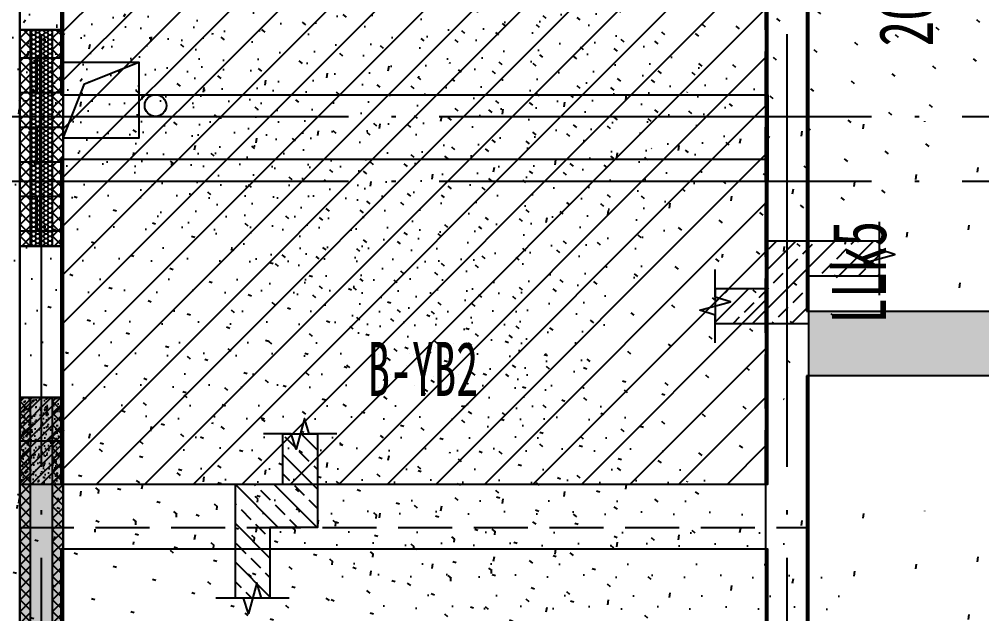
# Model space of a CAD drawing. Extents: x -3200781797 to -8106663, y 494714 to 1244925.
# Drawn here: x -8170803 to -8166350, y 770871 to 773618 of the extents above; entities that cross this region are included whole.
import ezdxf
from ezdxf.enums import TextEntityAlignment as Align
from ezdxf.xclip import XClip

# ---------------------------------------------------------------- set-up
doc = ezdxf.new("R2010")
doc.units = 0
doc.header["$LTSCALE"] = 1000
doc.header["$MEASUREMENT"] = 0
doc.header["$XCLIPFRAME"] = 0
for name, pattern in [('125-墙体$0$CONTINOUS', [0]), ('3#-轴线$0$DOTE', [2.4200000000000004, 2, -0.2, 0.02, -0.2]), ('3#4#5#$0$DASH', [0.35, 0.25, -0.1]), ('3#4#5#模板$0$DASH', [0.35, 0.25, -0.1]), ('DASH', [0.35, 0.25, -0.1])]:
    doc.linetypes.add(name, pattern=pattern)
doc.layers.get('Defpoints').update_dxf_attribs({"color": 30, "linetype": 'DASH'})
for name, color, linetype in [('125-墙体$0$HATCH', 254, 'Continuous'), ('125-墙体$0$S-SLAB-HOLE', 5, 'Continuous'), ('125-墙体$0$S-WALL', 40, 'Continuous'), ('125-墙体$0$S-WALL-BEAM', 120, 'Continuous'), ('125-墙体$0$S-WALL-COLU', 252, '125-墙体$0$CONTINOUS'), ('125-墙体$0$S-WALL-COLU-HATC', 16, 'Continuous'), ('125-墙体$0$S-WALL-HATC', 253, 'Continuous'), ('3#-轴线$0$A-ANNO-DOTE', 10, '3#-轴线$0$DOTE'), ('3#4#5#$0$PC-SLAB', 6, '3#4#5#$0$DASH'), ('3#4#5#$0$S-ANNO-TEXT', 7, 'Continuous'), ('3#4#5#$0$S-PC-FQ', 4, 'Continuous'), ('3#4#5#$0$S-PC-FQ-WYQ', 4, 'Continuous'), ('3#4#5#$0$S-PC-SLAB', 6, 'Continuous'), ('3#4#5#$0$S-WALL-HATC', 253, 'Continuous'), ('3#4#5#模板$0$S-SLAB-TEXT', 120, 'Continuous'), ('3#4#5#模板$0$南北楼-结构布置-地上 -新修改$0$S-ANNO-THIN', 3, 'Continuous'), ('3#4#5#模板$0$南北楼-结构布置-地上 -新修改$0$S-SLAB-HATC', 200, 'Continuous'), ('DIM', 3, 'Continuous'), ('S-PC-FQ-WYQ', 4, 'Continuous'), ('S-WALL-BEAM-TEXT', 2, 'Continuous')]:
    doc.layers.add(name, color=color, linetype=linetype)
doc.layers.add('设备条件', color=5, linetype='Continuous', lineweight=30)
doc.styles.add('3#4#5#$0$外部参照 1$0$宋体', font='', dxfattribs={"width": 0.8})
doc.styles.add('TSSD_Dimension', font='', dxfattribs={"width": 0.7})
doc.styles.add('楷体GB312', font='', dxfattribs={"width": 0.8})
doc.styles.get('3#4#5#$0$外部参照 1$0$宋体').set_extended_font_data('SimSun')
doc.styles.get('TSSD_Dimension').set_extended_font_data('KaiTi_GB2312')
doc.styles.get('楷体GB312').set_extended_font_data('楷体_GB2312')
doc.dimstyles.new('TSSD_100_100', dxfattribs={"dimtxt": 250, "dimasz": 100, "dimexe": 100, "dimexo": 250, "dimgap": 100, "dimtad": 1, "dimdec": 0, "dimzin": 0, "dimdsep": 46, "dimtxsty": 'TSSD_Dimension', "dimblk": 'ARCHTICK', "dimcen": 0, "dimdle": 100, "dimclrt": 7, "dimadec": 0, "dimazin": 0, "dimtfac": 1, "dimtdec": 0, "dimtix": 1, "dimtmove": 2, "dimatfit": 3, "dimfxl": 1, "dimtolj": 1, "dimtzin": 0, "dimarcsym": 0})

# ---------------------------------------------------------------- blocks, each defined once
blk = doc.blocks.new('ll-2f')
at = {"layer": 'S-WALL-BEAM-TEXT', "style": '楷体GB312', "width": 0.7}
blk.add_text('LLk5', height=250, rotation=90, dxfattribs=at).set_placement((-8411066.107069131, 772210.7248813184))
blk = doc.blocks.new('_ArchTick')
at = {"color": 0, "linetype": 'ByBlock', "const_width": 0.4}
blk.add_lwpolyline([(-0.5, -0.5), (0.5, 0.5)], dxfattribs=at)
blk = doc.blocks.new('*D1273')
at = {"layer": 'Defpoints', "color": 0, "transparency": 16777216}
for p in [(-8391497.145835888, 696212.7398857822), (-8390820.980673466, 696212.7398857822), (-8391497.145835888, 696012.7400357999)]:
    blk.add_point(p, dxfattribs=at)
at = {"layer": 'DIM', "color": 0, "lineweight": -2, "transparency": 16777216}
for p, q in [((-8390820.980673466, 696212.7398857822), (-8390820.980673466, 696312.7398857822)), ((-8391247.145835888, 696212.7398857822), (-8390720.980673466, 696212.7398857822)), ((-8390820.980673466, 696012.7400357999), (-8390820.980673466, 696212.7398857822)), ((-8391247.145835888, 696012.7400357999), (-8390720.980673466, 696012.7400357999)), ((-8390820.980673466, 696012.7400357999), (-8390820.980673466, 695912.7400357999))]:
    blk.add_line(p, q, dxfattribs=at)
at = {"layer": 'DIM', "color": 0, "lineweight": -2, "transparency": 16777216, "xscale": 100, "yscale": 100, "zscale": 100}
for p, rotation in [((-8390820.980673466, 696212.7398857822), 270), ((-8390820.980673466, 696012.7400357999), 90)]:
    blk.add_blockref('_ArchTick', p, dxfattribs=dict(at, rotation=rotation))
at = {"layer": 'DIM', "color": 7, "transparency": 16777216, "insert": (-8391045.980673414, 695814.3391348987), "char_height": 250, "attachment_point": 5, "rotation": 90, "style": 'TSSD_Dimension'}
blk.add_mtext('\\A1;200', dxfattribs=at)
blk = doc.blocks.new('3#4#5#模板$0$A$C4139bdaf')
h = blk.add_hatch()
h.set_pattern_fill('ANSI31', color=251, scale=100)
h.set_pattern_definition([(45, (-7702.687107387464, -122599.998702767), (-112.2532015133644, 112.2532015133644), [])])
h.paths.add_polyline_path([(199.9989411755232, 400.0004981558304), (3449.998941175523, 400.0004981558304), (3449.998941175523, 3600.00049815583), (199.9989411755232, 3600.00049815583)])
at = {"layer": '3#4#5#模板$0$南北楼-结构布置-地上 -新修改$0$S-SLAB-HATC'}
h = blk.add_hatch(dxfattribs=at)
h.set_pattern_fill('ANSI33', color=256, scale=20, angle=-180)
h.set_pattern_definition([(225, (-97140.40961170068, 14531.61383133399), (89.8025612106915, -89.80256121069156), []), (225, (-97230.21221170062, 14531.61383133399), (89.8025612106915, -89.80256121069156), [63.5, -31.75])])
h.paths.add_polyline_path([(3217.171776204719, 1142.927912330138), (3649.998941176338, 1142.927912330837), (3649.99894117628, 1362.927912330837), (3977.171776204661, 1362.927912330895), (3977.171776204661, 1522.927912330895), (3649.998941175523, 1522.927912329731), (3449.998941175523, 1522.927912329789), (3449.998941175523, 1302.927912329789), (3217.171776204661, 1302.927912329789)])
h = blk.add_hatch(dxfattribs=at)
h.set_pattern_fill('ANSI33', color=256, scale=20, angle=-90.00000000000001)
h.set_pattern_definition([(315, (-10855.19494683706, -99104.50567386462), (89.80256121069155, 89.80256121069151), []), (315, (-10855.19494683706, -99194.30827386456), (89.80256121069155, 89.80256121069151), [63.5, -31.75])])
h.paths.add_polyline_path([(1377.354183764081, 632.8276631266344), (1377.354183763382, 200.0004981550155), (1157.354183763382, 200.0004981550737), (1157.354183763324, -127.1723368733074), (997.3541837633238, -127.1723368733074), (997.354183764488, 200.0004981558304), (997.3541837644298, 400.0004981558304), (1217.35418376443, 400.0004981558304), (1217.35418376443, 632.8276631266926)])
at = {"linetype": '3#4#5#模板$0$DASH'}
for points in [[(-0.001058824476785958, 200.0004981558304), (3649.998941175523, 200.0004981558304), (3649.998941175523, 3800.00049815583), (-0.001058824476785958, 3800.00049815583)], [(199.9989411755232, 400.0004981558304), (3449.998941175523, 400.0004981558304), (3449.998941175523, 3600.00049815583), (199.9989411755232, 3600.00049815583)]]:
    blk.add_lwpolyline(points, close=True, dxfattribs=at)
at = {"layer": '3#4#5#模板$0$南北楼-结构布置-地上 -新修改$0$S-ANNO-THIN'}
for points in [[(3977.17177620501, 1273.327912330918), (3977.171776204603, 1401.327912330918), (3906.771776204521, 1423.727912330651), (4047.571776204393, 1462.127912331081), (3977.171776204254, 1484.52791233093), (3977.171776203846, 1612.52791233093)], [(3217.171776204719, 1053.327912330336), (3217.171776204719, 1181.327912330045), (3146.771776204871, 1203.72791233001), (3287.571776204451, 1242.127912329859), (3217.171776204719, 1264.527912329882), (3217.171776204719, 1392.527912329591)], [(1466.954183763883, 632.8276631266344), (1338.954183764174, 632.8276631266344), (1316.554183764209, 703.2276631264831), (1278.15418376436, 562.4276631269022), (1255.754183764337, 632.8276631266344), (1127.754183764628, 632.8276631266344)], [(1246.954183763301, -127.1723368736566), (1118.954183763301, -127.1723368732492), (1096.554183763568, -56.77233687316766), (1058.154183763138, -197.5723368730396), (1035.754183763289, -127.1723368728999), (907.7541837632889, -127.1723368724925)]]:
    blk.add_lwpolyline(points, dxfattribs=at)
at = {"layer": '3#4#5#模板$0$南北楼-结构布置-地上 -新修改$0$S-SLAB-HATC'}
for points in [[(3217.171776204719, 1142.927912330138), (3649.998941176338, 1142.927912330837), (3649.99894117628, 1362.927912330837), (3977.171776204661, 1362.927912330895), (3977.171776204661, 1522.927912330895), (3649.998941175523, 1522.927912329731), (3449.998941175523, 1522.927912329789), (3449.998941175523, 1302.927912329789), (3217.171776204661, 1302.927912329789)], [(1377.354183764081, 632.8276631266344), (1377.354183763382, 200.0004981550155), (1157.354183763382, 200.0004981550737), (1157.354183763324, -127.1723368733074), (997.3541837633238, -127.1723368733074), (997.354183764488, 200.0004981558304), (997.3541837644298, 400.0004981558304), (1217.35418376443, 400.0004981558304), (1217.35418376443, 632.8276631266926)]]:
    blk.add_lwpolyline(points, close=True, dxfattribs=at)
blk = doc.blocks.new('3#4#5#$0$B-YWQ7')
at = {"layer": '3#4#5#$0$S-PC-FQ'}
h = blk.add_hatch(dxfattribs=at)
h.set_pattern_fill('HONEY', color=6, scale=100, angle=-2.544443745170813e-14)
h.set_pattern_definition([(0, (-2908947.836587525, 574047.3616422934), (18.75, 10.82531749999999), [12.5, -25]), (120, (-2908947.836587525, 574047.3616422934), (-18.74999995903224, 10.82531757095824), [12.5, -25]), (59.99999999999997, (-2908947.836587525, 574047.3616422934), (4.096776380386083e-08, 21.65063507095823), [-25, 12.5])])
h.paths.add_polyline_path([(-147955.7622673716, 325388.3941554159), (-147855.7622673716, 325388.3941554159), (-147856.0000686354, 324388.3916527278), (-147956.0000686354, 324388.3916527278)])
at = {"layer": '3#4#5#$0$S-PC-FQ-WYQ'}
h = blk.add_hatch(dxfattribs=at)
h.set_pattern_fill('ANSI37', color=256, scale=12, angle=90)
h.set_pattern_definition([(135, (-1009808.171872631, 839489.7956301924), (-26.94076836320746, -26.94076836320745), []), (225, (-1009808.171872631, 839489.7956301924), (26.94076836320745, -26.94076836320746), [])])
h.paths.add_polyline_path([(-148006.0001016357, 326088.3916909423), (-147956.0001016357, 326088.3916909423), (-147955.7619014881, 326488.3791328523), (-148005.7619014881, 326488.3791328523)])
h = blk.add_hatch(dxfattribs=at)
h.set_pattern_fill('ANSI37', color=256, scale=12, angle=90)
h.set_pattern_definition([(135, (-1009658.171875408, 839489.7956301998), (-26.94076836320746, -26.94076836320745), []), (225, (-1009658.171875408, 839489.7956301998), (26.94076836320745, -26.94076836320746), [])])
h.paths.add_polyline_path([(-147856.0001044129, 326088.3916909498), (-147806.0001044129, 326088.3916909498), (-147805.7619042653, 326488.3791328599), (-147855.7619042653, 326488.3791328599)])
h = blk.add_hatch(dxfattribs=at)
h.set_pattern_fill('ANSI37', color=256, scale=12, angle=90)
h.set_pattern_definition([(135, (-1009808.172235738, 838539.797751571), (-26.94076836320746, -26.94076836320745), []), (225, (-1009808.172235738, 838539.797751571), (26.94076836320745, -26.94076836320746), [])])
h.paths.add_polyline_path([(-148005.7625431432, 324388.3916527204), (-147955.7625431432, 324388.3916527204), (-147955.7622645944, 325388.394299761), (-148005.7622645944, 325388.394299761)])
h = blk.add_hatch(dxfattribs=at)
h.set_pattern_fill('ANSI37', color=256, scale=12, angle=90)
h.set_pattern_definition([(135, (-1009658.172238515, 838539.7977515785), (-26.94076836320746, -26.94076836320745), []), (225, (-1009658.172238515, 838539.7977515785), (26.94076836320745, -26.94076836320746), [])])
h.paths.add_polyline_path([(-147855.7625459204, 324388.3916527278), (-147805.7625459204, 324388.3916527278), (-147805.7622673716, 325388.3942997685), (-147855.7622673716, 325388.3942997685)])
h = blk.add_hatch(dxfattribs=at)
h.set_pattern_fill('ANSI37', color=256, scale=12, angle=90)
h.set_pattern_definition([(135, (-1009808.039230553, 836589.8057067818), (-26.94076836320746, -26.94076836320745), []), (225, (-1009808.039230553, 836589.8057067818), (26.94076836320745, -26.94076836320746), [])])
h.paths.add_polyline_path([(-148005.867459557, 322088.3887220017), (-147955.867459557, 322088.3887220017), (-147955.6292594094, 323688.389188317), (-148005.6292594094, 323688.389188317)])
h = blk.add_hatch(dxfattribs=at)
h.set_pattern_fill('ANSI37', color=256, scale=12, angle=90)
h.set_pattern_definition([(135, (-1009658.039233329, 836589.8057067895), (-26.94076836320746, -26.94076836320745), []), (225, (-1009658.039233329, 836589.8057067895), (26.94076836320745, -26.94076836320746), [])])
h.paths.add_polyline_path([(-147855.8674623342, 322088.3887220092), (-147805.8674623342, 322088.3887220092), (-147805.6292621866, 323688.3891883246), (-147855.6292621866, 323688.3891883246)])
at = {"layer": '3#4#5#$0$S-PC-FQ', "color": 6}
blk.add_lwpolyline([(-147955.7622673716, 325388.3942997685), (-147855.7622673716, 325388.3942997685), (-147855.8818458347, 324388.3942319356), (-147955.8818458347, 324388.3942319356)], close=True, dxfattribs=at)
at = {"layer": '3#4#5#$0$S-PC-FQ-WYQ'}
for points in [[(-148006.0001016357, 326088.3916909423), (-147956.0001016357, 326088.3916909423), (-147955.7619014881, 326488.3791328523), (-148005.7619014881, 326488.3791328523)], [(-148005.761901774, 326488.3791328523), (-147805.7619014303, 326488.3791328523), (-147806.000101578, 326088.3916909498), (-148006.0001019216, 326088.3916909498)], [(-147856.0001044129, 326088.3916909498), (-147806.0001044129, 326088.3916909498), (-147805.7619042653, 326488.3791328599), (-147855.7619042653, 326488.3791328599)], [(-148006.0001019216, 326088.3942319356), (-147805.7620599908, 326088.3942319356), (-147805.7620599908, 325388.3941554159), (-148006.0001019216, 325388.3941554159)], [(-148005.7625431432, 324388.3916527204), (-147955.7625431432, 324388.3916527204), (-147955.7622645944, 325388.394299761), (-148005.7622645944, 325388.394299761)], [(-148005.7622648804, 325388.394299761), (-147805.7622645367, 325388.394299761), (-147805.7625430855, 324388.3916527278), (-148005.7625434292, 324388.3916527278)], [(-147855.7625459204, 324388.3916527278), (-147805.7625459204, 324388.3916527278), (-147805.7622673716, 325388.3942997685), (-147855.7622673716, 325388.3942997685)], [(-148006.0008668001, 324388.3942319356), (-147805.7628248692, 324388.3942319356), (-147805.6416000514, 323688.3942319356), (-148005.8796419823, 323688.3942319356)], [(-148005.867459557, 322088.3887220017), (-147955.867459557, 322088.3887220017), (-147955.6292594094, 323688.389188317), (-148005.6292594094, 323688.389188317)], [(-148005.6292596953, 323688.389188317), (-147805.6292593516, 323688.389188317), (-147805.8674594993, 322088.3887220092), (-148005.8674598429, 322088.3887220092)], [(-147855.8674623342, 322088.3887220092), (-147805.8674623342, 322088.3887220092), (-147805.6292621866, 323688.3891883246), (-147855.6292621866, 323688.3891883246)]]:
    blk.add_lwpolyline(points, close=True, dxfattribs=at)
blk = doc.blocks.new('3#4#5#$0$A$C53EF3948')
at = {"layer": '3#4#5#$0$S-PC-FQ-WYQ'}
blk.add_blockref('3#4#5#$0$B-YWQ7', (148005.769985637, -329888.5223600089), dxfattribs=at)
blk = doc.blocks.new('3#4#5#$0$ban111')
at = {"layer": '3#4#5#$0$S-WALL-HATC', "ltscale": 100}
h = blk.add_hatch(dxfattribs=at)
h.set_pattern_fill('AR-CONC', color=256, scale=25, angle=-270.0000000000001, style=0)
h.set_pattern_definition([(139.9999999999999, (-37341041949.50107, -2020433459.266459), (15.6880337456489, 179.3150456501884), [18.75, -206.25]), (84.99999999999994, (-37341041949.50107, -2020433459.266459), (-188.048033425003, -34.68783340324987), [15, -165]), (190.4513999999999, (-37341041948.19373, -2020433444.323539), (-172.3598855152383, 144.6273454285055), [15.93504749999984, -175.2855279999974]), (136.1841999999999, (-37341041999.50107, -2020433459.266459), (41.37975358225471, 266.8102621564111), [28.125, -309.375]), (186.6356, (-37341041996.05274, -2020433437.032273), (-243.5294677251103, 233.665676387176), [23.902572, -262.92825]), (81.18419999999995, (-37341041999.50107, -2020433459.266459), (-243.529650231331, 233.665486283407), [22.5, -247.5]), (111, (-37341041987.00107, -2020433434.266459), (100.6547226663348, 149.2267630296154), [18.75, -206.25]), (55.99999999999998, (-37341041987.00107, -2020433434.266459), (-181.2875112617132, 60.82883298039556), [15, -165]), (161.4514, (-37341041978.61317, -2020433421.830901), (-80.63262417748795, 210.0556571453725), [15.9350475, -175.285528]), (127.5, (-37341041949.50107, -2020433459.266459), (-83.22346345782788, 3.039963829322726), [0, -162.9999999999974, 0, -167.4999999999974, 0, -165.6249999999974]), (97.49999999999993, (-37341041949.50107, -2020433459.266459), (-98.60292797059002, 65.76738436053722), [0, -95.5, 0, -159.25, 0, -63.125]), (57.49999999999993, (-37341041949.50107, -2020433515.016459), (5.638717933595033, 133.4556090431022), [0, -62.5, 0, -195, 0, -258.75]), (47.49999999999995, (-37341041949.50107, -2020433540.016459), (-25.02624558307933, 145.7965423355966), [0, -81.25, 0, -129.5, 0, -183.75])])
h.paths.add_polyline_path([(-231732.0007770516, 408074.9993999199), (-231732.0007770516, 408374.9993999199), (-228482.0009142609, 408374.99939992), (-228482.0009142608, 408074.99939992)])
h = blk.add_hatch(dxfattribs=at)
h.set_pattern_fill('AR-CONC', color=256, scale=25, angle=-270.0000000000001, style=0)
h.set_pattern_definition([(139.9999999999999, (-37341047970.11734, -2020434559.27922), (15.6880337456489, 179.3150456501884), [18.75, -206.25]), (84.99999999999994, (-37341047970.11734, -2020434559.27922), (-188.048033425003, -34.68783340324987), [15, -165]), (190.4513999999999, (-37341047968.81001, -2020434544.3363), (-172.3598855152383, 144.6273454285055), [15.93504749999986, -175.2855279999978]), (136.1841999999999, (-37341048020.11734, -2020434559.27922), (41.37975358225471, 266.8102621564111), [28.125, -309.375]), (186.6356, (-37341048016.66901, -2020434537.045033), (-243.5294677251103, 233.665676387176), [23.902572, -262.92825]), (81.18419999999995, (-37341048020.11734, -2020434559.27922), (-243.529650231331, 233.665486283407), [22.5, -247.5]), (111, (-37341048007.61734, -2020434534.27922), (100.6547226663348, 149.2267630296154), [18.75, -206.25]), (55.99999999999998, (-37341048007.61734, -2020434534.27922), (-181.2875112617132, 60.82883298039556), [15, -165]), (161.4514, (-37341047999.22944, -2020434521.843661), (-80.63262417748795, 210.0556571453725), [15.9350475, -175.285528]), (127.5, (-37341047970.11734, -2020434559.27922), (-83.22346345782788, 3.039963829322726), [0, -162.9999999999978, 0, -167.4999999999978, 0, -165.6249999999978]), (97.49999999999993, (-37341047970.11734, -2020434559.27922), (-98.60292797059002, 65.76738436053722), [0, -95.5, 0, -159.25, 0, -63.125]), (57.49999999999993, (-37341047970.11734, -2020434615.02922), (5.638717933595033, 133.4556090431022), [0, -62.5, 0, -195, 0, -258.75]), (47.49999999999995, (-37341047970.11734, -2020434640.02922), (-25.02624558307933, 145.7965423355966), [0, -81.25, 0, -129.5, 0, -183.75])])
h.paths.add_polyline_path([(-228282.0000004165, 407074.9996759502), (-228282.0000004165, 407374.9996759502), (-222682.0001376258, 407374.9996759502), (-222682.0001376258, 407074.9996759502)])
h = blk.add_hatch(dxfattribs=at)
h.set_pattern_fill('AR-CONC', color=256, scale=25, angle=-270.0000000000001, style=0)
h.set_pattern_definition([(139.9999999999999, (-37341041949.50085, -2020435259.266088), (15.6880337456489, 179.3150456501884), [18.75, -206.25]), (84.99999999999994, (-37341041949.50085, -2020435259.266088), (-188.048033425003, -34.68783340324987), [15, -165]), (190.4513999999999, (-37341041948.19351, -2020435244.323169), (-172.3598855152383, 144.6273454285055), [15.93504749999985, -175.2855279999976]), (136.1841999999999, (-37341041999.50085, -2020435259.266088), (41.37975358225471, 266.8102621564111), [28.125, -309.375]), (186.6356, (-37341041996.05252, -2020435237.031902), (-243.5294677251103, 233.665676387176), [23.902572, -262.92825]), (81.18419999999995, (-37341041999.50085, -2020435259.266088), (-243.529650231331, 233.665486283407), [22.5, -247.5]), (111, (-37341041987.00085, -2020435234.266088), (100.6547226663348, 149.2267630296154), [18.75, -206.25]), (55.99999999999998, (-37341041987.00085, -2020435234.266088), (-181.2875112617132, 60.82883298039556), [15, -165]), (161.4514, (-37341041978.61295, -2020435221.83053), (-80.63262417748795, 210.0556571453725), [15.9350475, -175.285528]), (127.5, (-37341041949.50085, -2020435259.266088), (-83.22346345782788, 3.039963829322726), [0, -162.9999999999976, 0, -167.4999999999976, 0, -165.6249999999976]), (97.49999999999993, (-37341041949.50085, -2020435259.266088), (-98.60292797059002, 65.76738436053722), [0, -95.5, 0, -159.25, 0, -63.125]), (57.49999999999993, (-37341041949.50085, -2020435315.016088), (5.638717933595033, 133.4556090431022), [0, -62.5, 0, -195, 0, -258.75]), (47.49999999999995, (-37341041949.50085, -2020435340.016088), (-25.02624558307933, 145.7965423355966), [0, -81.25, 0, -129.5, 0, -183.75])])
h.paths.add_polyline_path([(-231732.0009944941, 406274.999770995), (-231732.0009944941, 406574.999770995), (-228482.0011317034, 406574.999770995), (-228482.0011317034, 406274.999770995)])
at = {"layer": '3#4#5#$0$S-PC-SLAB'}
for points in [[(-231742.0009944941, 408375.0000233312), (-228481.762625733, 408374.9990105955), (-228471.762625733, 408374.9990105955), (-228471.7626257332, 407975.9280014599), (-228471.7626257332, 407975.9274881768), (-228471.7626257332, 409775.0000233313), (-231742.0009944942, 409775.0000233312), (-231742.0009944941, 408375.0000233312)], [(-228292.0000004165, 407074.9996759502), (-228292.0000004165, 404774.999505111), (-221472.0000000006, 404774.999505111), (-221472.0000000006, 405874.999505111), (-222672.0009932823, 405874.9613272593), (-222672.0000004176, 407074.9996759502), (-228292.0000004165, 407074.9996759502)]]:
    blk.add_lwpolyline(points, dxfattribs=at)
for points in [[(-228292.0000004165, 407374.9996759502), (-222672.0000004176, 407374.9996759502), (-222672.0000004176, 409774.9996759502), (-228292.0000004165, 409774.9996759502)], [(-231742.0009944941, 406574.999770995), (-228472.0009944952, 406574.999770995), (-228472.0007770527, 408074.99939992), (-231742.0007770516, 408074.9993999199)], [(-231742.0009944941, 402074.999770995), (-228472.0009944952, 402074.999770995), (-228472.0009944952, 406274.999770995), (-231742.0009944941, 406274.999770995)]]:
    blk.add_lwpolyline(points, close=True, dxfattribs=at)
at = {"layer": '3#4#5#$0$S-WALL-HATC', "ltscale": 100}
for points in [[(-231732.0007770516, 408074.9993999199), (-231732.0007770516, 408374.9993999199), (-228482.0009142609, 408374.99939992), (-228482.0009142608, 408074.99939992)], [(-228282.0000004165, 407074.9996759502), (-228282.0000004165, 407374.9996759502), (-222682.0001376258, 407374.9996759502), (-222682.0001376258, 407074.9996759502)], [(-231732.0009944941, 406274.999770995), (-231732.0009944941, 406574.999770995), (-228482.0011317034, 406574.999770995), (-228482.0011317034, 406274.999770995)]]:
    blk.add_lwpolyline(points, close=True, dxfattribs=at)
blk = doc.blocks.new('3#4#5#$0$5#')
at = {"layer": '3#4#5#$0$S-ANNO-TEXT'}
blk.add_blockref('3#4#5#$0$ban111', (378828.8026710108, -247399.8572734847), dxfattribs=at)
at = {"layer": '3#4#5#$0$PC-SLAB', "linetype": 'ByBlock', "style": '3#4#5#$0$外部参照 1$0$宋体', "width": 0.6}
blk.add_text('B-YB2', height=250, dxfattribs=at).set_placement((148762.1616806011, 159707.6424284486), align=Align.MIDDLE)
blk = doc.blocks.new('125-墙体')
at = {"layer": '125-墙体$0$HATCH'}
h = blk.add_hatch(dxfattribs=at)
h.set_pattern_fill('BRICK1', color=256, scale=20, style=0)
h.set_pattern_definition([(0, (0, 0), (0, 160), []), (90, (0, 0), (-160, 160), [160, -160])])
h.paths.add_polyline_path([(99.98422405263409, -5400), (-100.0001143401884, -5400), (-100.0001143401884, -4400), (99.98422405263409, -4400)])
at = {"layer": '125-墙体$0$S-WALL-COLU-HATC'}
h = blk.add_hatch(dxfattribs=at)
h.set_pattern_fill('AR-CONC', color=256, scale=10)
h.set_pattern_definition([(49.99999999999999, (12337.07545070033, -243757.8336407725), (71.72601826007535, -6.275213498259511), [7.5, -82.5]), (355, (12337.07545070033, -243757.8336407725), (-13.8751333613, 75.21921337000119), [6, -66]), (100.4514, (12343.05261870033, -243758.3565747725), (57.85093817140216, 68.94395420609536), [6.374018999999983, -70.11421119999972]), (46.18420000000002, (12337.07545070033, -243737.8336407725), (106.7241048625644, -16.55190143290181), [11.24999999999992, -123.7499999999994]), (96.6356, (12345.96912520032, -243739.2129714725), (93.46627055487033, 97.41178709004417), [9.561028799999999, -105.1713]), (351.1842, (12337.07545070033, -243737.8336407725), (93.46619451336272, 97.41186009253246), [9, -99]), (21, (12347.07545070033, -243742.8336407725), (59.69070521184616, -40.26188906653388), [7.5, -82.5]), (326.0000000000001, (12347.07545070033, -243742.8336407725), (24.33153319215817, 72.5150045046853), [6, -66]), (71.4514, (12352.04967400033, -243746.1888013725), (84.02226285814899, 32.25304967099524), [6.374019000000001, -70.1142112]), (37.50000000000001, (12337.07545070033, -243757.8336407725), (1.215985531729067, 33.28938538313115), [0, -65.19999999999999, 0, -67, 0, -66.25]), (7.499999999999999, (12337.07545070033, -243757.8336407725), (26.30695374421486, 39.44117118823603), [0, -38.2, 0, -63.7, 0, -25.25]), (327.5, (12314.77545070033, -243757.8336407725), (53.3822436172409, -2.255487173437976), [0, -25, 0, -78, 0, -103.5]), (317.5, (12304.77545070033, -243757.8336407725), (58.31861693423862, 10.01049823323177), [0, -32.5, 0, -51.8, 0, -73.5])])
h.paths.add_polyline_path([(99.99980398823391, -6100), (-100.0001960117661, -6100), (-100.0001960117661, -6500), (99.99980398823391, -6500)])
h = blk.add_hatch(dxfattribs=at)
h.set_pattern_fill('ANSI31', color=256, scale=250, style=0)
h.set_pattern_definition([(45, (12337.07545070033, -243757.8336407725), (-22.09708691207961, 22.09708691207961), [])])
h.paths.add_polyline_path([(-100.0001960117661, -6500), (99.99980398823391, -6500), (99.99980398823391, -6100), (-100.0001960117661, -6100)])
at = {"layer": '125-墙体$0$S-WALL-HATC'}
blk.add_hatch(color=256, dxfattribs=at).paths.add_polyline_path([(99.99969876371321, -6100), (-100.0003012362868, -6100), (-100, -11200), (100, -11200)])
at = {"layer": '125-墙体$0$S-SLAB-HOLE'}
blk.add_lwpolyline([(99.9999309190598, -4550.000000000058), (449.9999309190598, -4550.000000000058), (449.9999309190598, -4900.000000000058), (99.9999309190598, -4900.000000000058)], close=True, dxfattribs=at)
blk.add_lwpolyline([(99.9999309190598, -4900.000000000058), (199.9999309190598, -4650.000000000058), (450.0000690809367, -4550.000000000058)], dxfattribs=at)
blk.add_circle((527.8844533361544, -4750.000000000058), 50, dxfattribs=at)
at = {"layer": '125-墙体$0$S-WALL'}
for p, q in [((-99.99981936173258, -6100), (-100, -11200)), ((100.0001800107789, -6100), (100, -11000))]:
    blk.add_line(p, q, dxfattribs=at)
blk.add_lwpolyline([(99.98422405263409, -5400), (-100.0001143401884, -5400), (-100.0001143401884, -4400), (99.98422405263409, -4400)], close=True, dxfattribs=at)
blk.add_lwpolyline([(100.0001800107789, -6100), (-100.000196011737, -6100)], dxfattribs=at)
at = {"layer": '125-墙体$0$S-WALL-BEAM'}
for points in [[(3550.000994495931, -3299.999771365838), (3350.000602472515, -3299.999771365838), (3350, -7800), (3550.000392023416, -7800)], [(100.0003920234158, -3700), (-100, -3700), (-100.0003920235031, -6100), (99.9999999999709, -6100)]]:
    blk.add_lwpolyline(points, close=True, dxfattribs=at)
at = {"layer": '125-墙体$0$S-WALL-COLU', "lineweight": -2}
blk.add_lwpolyline([(99.99980398823391, -6100), (-100.0001960117661, -6100), (-100.0001960117661, -6500), (99.99980398823391, -6500)], close=True, dxfattribs=at)
at = {"layer": '125-墙体$0$S-WALL-HATC'}
blk.add_line((-100.000392023474, -6300), (99.99960797652602, -6300), dxfattribs=at)
blk = doc.blocks.new('3#-轴线')
at = {"layer": '3#-轴线$0$A-ANNO-DOTE'}
for points in [[(0, -16100), (0, 5500)], [(3450, -16100), (3450, -3200)], [(-3000, -4800), (44800, -4800)], [(-3000, -5100), (44800, -5100)]]:
    blk.add_lwpolyline(points, dxfattribs=at)
blk = doc.blocks.new('g-4')
at = {"layer": 'DIM'}
dim = blk.add_linear_dim(base=(-8390820.980673466, 696212.7398857822), p1=(-8391497.145835884, 696012.7400357997), p2=(-8391497.145835884, 696212.739885782), angle=90, dimstyle='TSSD_100_100', dxfattribs=at)
dim.commit()
dim.dimension.update_dxf_attribs({"geometry": '*D1273', "text_midpoint": (-8391045.980673414, 695814.3391348987), "dimtype": 128})

msp = doc.modelspace()

# ---------------------------------------------------------------- block references
for name in ['3#-轴线', '125-墙体']:
    msp.add_blockref(name, (-8170700.435511587, 777969.5156374373))
at = {"layer": '3#4#5#$0$S-ANNO-TEXT'}
msp.add_blockref('3#4#5#$0$A$C53EF3948', (-8170800.443592959, 778069.6588823925), dxfattribs=at)
at = {"layer": '3#4#5#$0$S-PC-SLAB'}
msp.add_blockref('3#4#5#$0$5#', (-8317697.236654709, 612294.6588975796), dxfattribs=at)
at = {"layer": '3#4#5#模板$0$S-SLAB-TEXT'}
msp.add_blockref('3#4#5#模板$0$A$C4139bdaf', (-8170800.681811423, 771069.6454909678), dxfattribs=at)
at = {"layer": 'S-PC-FQ-WYQ'}
ref = msp.add_blockref('ll-2f', (244273.1554264436, 0), dxfattribs=at)
XClip(ref).set_block_clipping_path([(-8415933.887293844, 765376.3514517639), (-8394073.590937981, 780637.580320687)])
at = {"layer": '设备条件'}
ref = msp.add_blockref('g-4', (224346.7110076696, 77856.7750578404), dxfattribs=at)
XClip(ref).set_block_clipping_path([(-8397143.260394035, 687543.5894637303), (-8373927.20270833, 702549.2378656254)])

doc.saveas('drawing.dxf')
